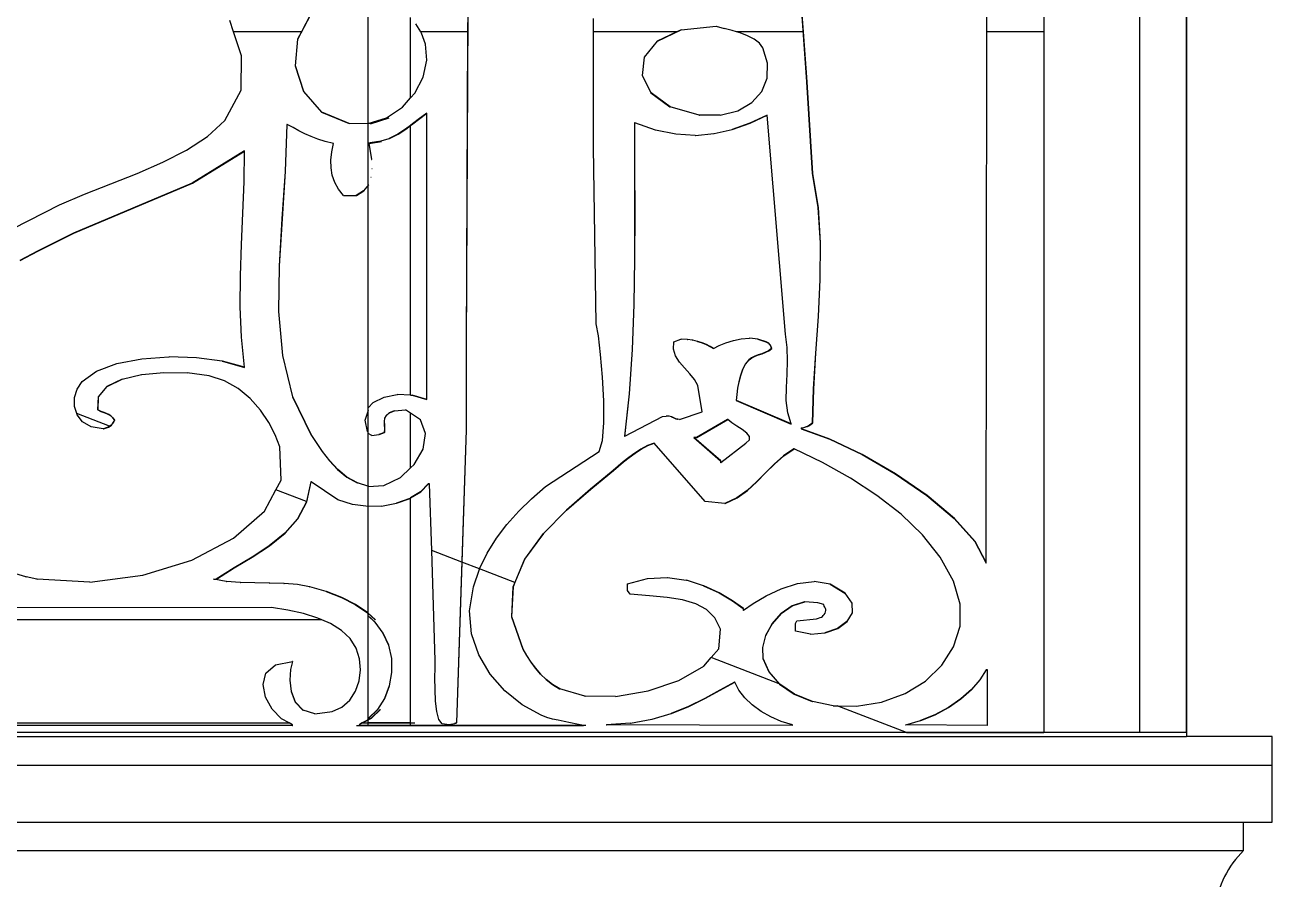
# Model space of a CAD drawing. Header units: inches. Extents: x 1397 to 20304, y -27267 to -746.
# Drawn here: x 14044.08 to 14065.98, y -21303.61 to -21288.62 of the extents above; entities that cross this region are included whole.
import ezdxf

# ---------------------------------------------------------------- set-up
doc = ezdxf.new("R2010")
doc.units = ezdxf.units.IN
doc.header["$LTSCALE"] = 17
doc.header["$MEASUREMENT"] = 0
doc.layers.add('25 BOT BAR', color=12, linetype='Continuous', lineweight=25)

# ---------------------------------------------------------------- blocks, each defined once
blk = doc.blocks.new('A$C99292ed1')
for p, q in [((133.643, 0.15), (133.643, 29.91)), ((144.505, 15.37), (144.518, 29.07)), ((145.51, 29.07), (145.51, 15.37)), ((145.515, 0), (145.515, 29.08)), ((147.19, 0), (147.19, 28.995)), ((148.015, 0), (148.015, 28.995)), ((141.17, 17.239), (141.28, 15.37)), ((141.349, 14.273), (141.175, 17.239)), ((135.373, 8.487), (135.398, 15.787)), ((135.393, 15.787), (135.391, 15.37)), ((131.281, 15.37), (131.214, 15.617)), ((132.408, 15.211), (132.634, 15.736)), ((132.629, 15.736), (132.472, 15.37)), ((134.39, 13.922), (134.39, 15.688)), ((134.567, 15.37), (134.484, 15.549)), ((137.6, 15.37), (137.6, 15.663)), ((131.423, 14.843), (131.281, 15.37)), ((132.472, 15.37), (131.281, 15.37)), ((132.472, 15.37), (132.403, 15.211)), ((134.579, 15.344), (134.567, 15.37)), ((135.391, 15.37), (134.567, 15.37)), ((134.649, 15.103), (134.579, 15.344)), ((135.391, 15.37), (135.368, 8.487)), ((139.065, 15.37), (137.6, 15.37)), ((137.6, 12.842), (137.6, 15.37)), ((139.065, 15.37), (138.717, 15.166)), ((138.722, 15.166), (139.143, 15.414)), ((139.138, 15.414), (139.065, 15.37)), ((139.143, 15.414), (139.138, 15.414)), ((139.143, 15.414), (139.757, 15.497)), ((139.757, 15.497), (139.895, 15.448)), ((140.037, 15.399), (139.895, 15.448)), ((140.114, 15.37), (140.037, 15.399)), ((140.177, 15.347), (140.114, 15.37)), ((141.28, 15.37), (140.114, 15.37)), ((140.307, 15.286), (140.177, 15.347)), ((141.28, 15.37), (141.344, 14.273)), ((144.493, 3.729), (144.505, 15.37)), ((145.51, 15.37), (144.505, 15.37)), ((145.51, 15.37), (145.51, 0)), ((132.403, 15.211), (132.366, 14.623)), ((132.371, 14.623), (132.408, 15.211)), ((132.403, 15.211), (132.408, 15.211)), ((138.717, 15.166), (138.49, 14.813)), ((138.495, 14.813), (138.722, 15.166)), ((138.717, 15.166), (138.722, 15.166)), ((140.421, 15.214), (140.307, 15.286)), ((140.513, 15.126), (140.421, 15.214)), ((140.575, 15.02), (140.513, 15.126)), ((134.675, 14.748), (134.649, 15.103)), ((140.658, 14.681), (140.575, 15.02)), ((131.414, 14.094), (131.423, 14.843)), ((134.61, 14.379), (134.675, 14.748)), ((138.49, 14.813), (138.454, 14.415)), ((138.459, 14.415), (138.495, 14.813)), ((138.49, 14.813), (138.495, 14.813)), ((140.649, 14.357), (140.658, 14.681)), ((132.366, 14.623), (132.51, 14.06)), ((132.366, 14.623), (132.371, 14.623)), ((132.515, 14.06), (132.371, 14.623)), ((134.463, 14.026), (134.61, 14.379)), ((138.454, 14.415), (138.606, 14.032)), ((138.454, 14.415), (138.459, 14.415)), ((138.611, 14.032), (138.459, 14.415)), ((140.555, 14.064), (140.649, 14.357)), ((141.344, 14.273), (141.349, 14.273)), ((141.344, 14.273), (141.443, 12.261)), ((141.448, 12.261), (141.349, 14.273)), ((131.127, 13.423), (131.414, 14.094)), ((132.51, 14.06), (132.515, 14.06)), ((132.51, 14.06), (132.827, 13.61)), ((132.832, 13.61), (132.515, 14.06)), ((134.39, 13.922), (134.463, 14.026)), ((138.606, 14.032), (138.611, 14.032)), ((138.606, 14.032), (138.942, 13.723)), ((138.947, 13.723), (138.611, 14.032)), ((140.382, 13.82), (140.555, 14.064)), ((134.245, 13.717), (134.39, 13.922)), ((140.137, 13.641), (140.382, 13.82)), ((132.827, 13.61), (133.31, 13.361)), ((132.827, 13.61), (132.832, 13.61)), ((133.314, 13.361), (132.832, 13.61)), ((133.965, 13.484), (134.245, 13.717)), ((134.674, 13.589), (134.545, 13.472)), ((134.549, 13.472), (134.674, 13.584)), ((134.674, 13.584), (134.674, 13.589)), ((134.674, 7.307), (134.674, 13.584)), ((138.942, 13.723), (138.947, 13.723)), ((139.459, 13.547), (138.947, 13.723)), ((139.827, 13.545), (140.137, 13.641)), ((130.823, 13.079), (131.127, 13.423)), ((133.31, 13.361), (133.314, 13.361)), ((133.683, 13.355), (133.314, 13.361)), ((133.643, 13.358), (133.965, 13.484)), ((133.683, 13.355), (134.014, 13.484)), ((134.545, 13.472), (134.423, 13.352)), ((134.428, 13.352), (134.549, 13.472)), ((134.549, 13.472), (134.545, 13.472)), ((138.319, 13.381), (138.32, 12.395)), ((138.324, 13.379), (138.319, 13.381)), ((138.325, 12.395), (138.324, 13.379)), ((138.69, 13.215), (138.324, 13.379)), ((139.459, 13.547), (139.464, 13.547)), ((139.827, 13.545), (139.464, 13.547)), ((140.344, 13.369), (140.033, 13.23)), ((140.038, 13.23), (140.349, 13.369)), ((140.65, 13.547), (140.344, 13.369)), ((140.349, 13.369), (140.344, 13.369)), ((140.349, 13.369), (140.651, 13.545)), ((140.651, 13.545), (140.65, 13.547)), ((140.972, 8.736), (140.651, 13.545)), ((132.218, 13.34), (132.189, 12.311)), ((132.194, 12.311), (132.223, 13.337)), ((132.223, 13.337), (132.218, 13.34)), ((132.326, 13.27), (132.223, 13.337)), ((132.43, 13.201), (132.326, 13.27)), ((132.534, 13.134), (132.43, 13.201)), ((134.3, 13.235), (134.166, 13.127)), ((134.171, 13.127), (134.305, 13.235)), ((134.39, 13.32), (134.3, 13.235)), ((134.3, 13.235), (134.305, 13.235)), ((134.305, 13.235), (134.39, 13.316)), ((134.39, 13.316), (134.428, 13.352)), ((134.423, 13.352), (134.39, 13.32)), ((134.39, 13.316), (134.39, 13.32)), ((134.39, 7.401), (134.39, 13.316)), ((134.423, 13.352), (134.428, 13.352)), ((139.045, 13.124), (138.69, 13.215)), ((139.39, 13.101), (139.714, 13.138)), ((139.714, 13.138), (139.719, 13.138)), ((139.719, 13.138), (140.033, 13.23)), ((140.033, 13.23), (140.038, 13.23)), ((130.454, 12.777), (130.823, 13.079)), ((132.642, 13.072), (132.534, 13.134)), ((132.759, 13.015), (132.642, 13.072)), ((132.889, 12.966), (132.759, 13.015)), ((133.037, 12.925), (132.889, 12.966)), ((133.006, 12.74), (133.037, 12.925)), ((133.829, 12.965), (133.643, 12.931)), ((133.657, 12.925), (133.661, 12.925)), ((133.657, 12.925), (133.682, 12.756)), ((133.661, 12.925), (133.878, 12.965)), ((133.686, 12.756), (133.661, 12.925)), ((133.829, 12.965), (133.834, 12.965)), ((133.834, 12.965), (134.012, 13.035)), ((134.166, 13.127), (134.012, 13.035)), ((134.012, 13.035), (134.017, 13.035)), ((134.017, 13.035), (134.171, 13.127)), ((134.166, 13.127), (134.171, 13.127)), ((139.386, 13.101), (139.045, 13.124)), ((139.386, 13.101), (139.387, 13.101)), ((139.387, 13.101), (139.39, 13.101)), ((130.037, 12.509), (130.454, 12.777)), ((131.475, 12.759), (130.557, 12.054)), ((130.562, 12.054), (131.474, 12.755)), ((131.465, 12.079), (131.474, 12.755)), ((131.474, 12.755), (131.475, 12.759)), ((132.991, 12.56), (133.006, 12.74)), ((133.682, 12.756), (133.686, 12.756)), ((133.682, 12.756), (133.702, 12.568)), ((133.707, 12.568), (133.686, 12.756)), ((137.649, 8.964), (137.6, 12.842)), ((129.589, 12.265), (130.037, 12.509)), ((132.993, 12.388), (132.991, 12.56)), ((133.702, 12.568), (133.707, 12.568)), ((129.127, 12.034), (129.589, 12.265)), ((132.189, 12.311), (132.132, 11.272)), ((132.137, 11.272), (132.194, 12.311)), ((132.189, 12.311), (132.194, 12.311)), ((133.015, 12.224), (132.993, 12.388)), ((133.709, 12.375), (133.714, 12.375)), ((138.32, 12.395), (138.325, 12.395)), ((138.32, 12.395), (138.324, 11.395)), ((138.328, 11.395), (138.325, 12.395)), ((130.557, 12.054), (128.474, 10.955)), ((128.479, 10.955), (130.562, 12.054)), ((130.562, 12.054), (130.557, 12.054)), ((131.444, 11.394), (131.465, 12.079)), ((133.057, 12.068), (133.015, 12.224)), ((133.122, 11.921), (133.057, 12.068)), ((133.694, 12.187), (133.699, 12.187)), ((141.443, 12.261), (141.448, 12.261)), ((141.443, 12.261), (141.543, 11.519)), ((141.548, 11.519), (141.448, 12.261)), ((128.667, 11.808), (129.127, 12.034)), ((133.21, 11.784), (133.122, 11.921)), ((133.565, 11.88), (133.434, 11.784)), ((133.438, 11.784), (133.57, 11.88)), ((133.649, 12.018), (133.565, 11.88)), ((133.565, 11.88), (133.57, 11.88)), ((133.57, 11.88), (133.654, 12.018)), ((133.649, 12.018), (133.654, 12.018)), ((128.226, 11.577), (128.667, 11.808)), ((133.21, 11.784), (133.434, 11.784)), ((133.434, 11.784), (133.438, 11.784)), ((126.272, 10.336), (128.226, 11.577)), ((131.421, 10.707), (131.444, 11.394)), ((138.324, 11.395), (138.322, 10.39)), ((138.324, 11.395), (138.328, 11.395)), ((138.327, 10.39), (138.328, 11.395)), ((141.543, 11.519), (141.548, 11.519)), ((141.543, 11.519), (141.582, 10.74)), ((141.587, 10.74), (141.548, 11.519)), ((132.132, 11.272), (132.082, 10.241)), ((132.087, 10.241), (132.137, 11.272)), ((132.132, 11.272), (132.137, 11.272)), ((128.474, 10.955), (128.154, 10.761)), ((128.159, 10.761), (128.479, 10.955)), ((128.474, 10.955), (128.479, 10.955)), ((128.154, 10.761), (127.84, 10.56)), ((127.845, 10.56), (128.159, 10.761)), ((128.154, 10.761), (128.159, 10.761)), ((141.582, 10.74), (141.577, 9.938)), ((141.582, 9.938), (141.587, 10.74)), ((141.582, 10.74), (141.587, 10.74)), ((127.84, 10.56), (127.532, 10.354)), ((127.537, 10.354), (127.845, 10.56)), ((127.84, 10.56), (127.845, 10.56)), ((131.403, 10.022), (131.421, 10.707)), ((138.322, 10.39), (138.31, 9.389)), ((138.315, 9.389), (138.327, 10.39)), ((138.322, 10.39), (138.327, 10.39)), ((132.082, 10.241), (132.073, 9.234)), ((132.078, 9.234), (132.087, 10.241)), ((132.082, 10.241), (132.087, 10.241)), ((131.4, 9.342), (131.403, 10.022)), ((141.577, 9.938), (141.544, 9.127)), ((141.549, 9.127), (141.582, 9.938)), ((141.577, 9.938), (141.582, 9.938)), ((131.421, 8.67), (131.4, 9.342)), ((132.073, 9.234), (132.078, 9.234)), ((132.073, 9.234), (132.141, 8.27)), ((132.145, 8.27), (132.078, 9.234)), ((138.31, 9.389), (138.281, 8.401)), ((138.286, 8.401), (138.315, 9.389)), ((138.31, 9.389), (138.315, 9.389)), ((141.544, 9.127), (141.5, 8.322)), ((141.505, 8.322), (141.549, 9.127)), ((141.544, 9.127), (141.549, 9.127)), ((137.686, 8.699), (137.649, 8.964)), ((131.474, 8.012), (131.421, 8.67)), ((137.726, 8.291), (137.686, 8.699)), ((139.004, 8.41), (139.013, 8.57)), ((139.013, 8.57), (139.137, 8.632)), ((139.137, 8.632), (139.142, 8.632)), ((139.245, 8.622), (139.142, 8.632)), ((139.245, 8.622), (139.249, 8.622)), ((139.341, 8.605), (139.249, 8.622)), ((139.341, 8.605), (139.346, 8.605)), ((139.428, 8.581), (139.346, 8.605)), ((139.428, 8.581), (139.432, 8.581)), ((139.428, 8.581), (139.506, 8.55)), ((139.511, 8.55), (139.432, 8.581)), ((139.506, 8.55), (139.511, 8.55)), ((139.506, 8.55), (139.578, 8.513)), ((139.583, 8.513), (139.511, 8.55)), ((139.809, 8.487), (139.927, 8.547)), ((139.927, 8.547), (140.057, 8.6)), ((140.057, 8.6), (140.196, 8.636)), ((140.196, 8.636), (140.34, 8.648)), ((140.34, 8.648), (140.341, 8.648)), ((140.344, 8.648), (140.341, 8.648)), ((140.484, 8.629), (140.344, 8.648)), ((140.484, 8.629), (140.489, 8.629)), ((140.484, 8.629), (140.625, 8.57)), ((140.63, 8.57), (140.489, 8.629)), ((140.625, 8.57), (140.63, 8.57)), ((140.625, 8.57), (140.652, 8.553)), ((140.657, 8.553), (140.63, 8.57)), ((140.652, 8.553), (140.657, 8.553)), ((140.652, 8.553), (140.673, 8.538)), ((140.677, 8.538), (140.657, 8.553)), ((141.004, 8.449), (140.972, 8.736)), ((135.368, 8.487), (135.373, 8.487)), ((135.368, 8.487), (135.368, 6.641)), ((135.373, 6.641), (135.373, 8.487)), ((138.281, 8.401), (138.228, 7.433)), ((138.233, 7.433), (138.286, 8.401)), ((138.281, 8.401), (138.286, 8.401)), ((139.042, 8.263), (139.004, 8.41)), ((139.578, 8.513), (139.583, 8.513)), ((139.578, 8.513), (139.645, 8.471)), ((139.649, 8.471), (139.583, 8.513)), ((139.645, 8.471), (139.649, 8.471)), ((139.645, 8.471), (139.707, 8.425)), ((139.71, 8.426), (139.649, 8.471)), ((139.707, 8.425), (139.71, 8.426)), ((139.71, 8.426), (139.809, 8.487)), ((140.619, 8.341), (140.557, 8.311)), ((140.562, 8.311), (140.624, 8.341)), ((140.676, 8.377), (140.619, 8.341)), ((140.619, 8.341), (140.624, 8.341)), ((140.624, 8.341), (140.681, 8.377)), ((140.673, 8.538), (140.677, 8.538)), ((140.673, 8.538), (140.688, 8.523)), ((140.724, 8.425), (140.676, 8.377)), ((140.676, 8.377), (140.681, 8.377)), ((140.693, 8.523), (140.677, 8.538)), ((140.681, 8.377), (140.729, 8.425)), ((140.688, 8.523), (140.693, 8.523)), ((140.688, 8.523), (140.699, 8.506)), ((140.704, 8.506), (140.693, 8.523)), ((140.699, 8.506), (140.704, 8.506)), ((140.699, 8.506), (140.708, 8.485)), ((140.713, 8.485), (140.704, 8.506)), ((140.708, 8.485), (140.713, 8.485)), ((140.708, 8.485), (140.716, 8.459)), ((140.721, 8.459), (140.713, 8.485)), ((140.716, 8.459), (140.721, 8.459)), ((140.716, 8.459), (140.724, 8.425)), ((140.729, 8.425), (140.721, 8.459)), ((140.724, 8.425), (140.729, 8.425)), ((141.009, 8.155), (141.004, 8.449)), ((141.5, 8.322), (141.461, 7.537)), ((141.466, 7.537), (141.505, 8.322)), ((141.5, 8.322), (141.505, 8.322)), ((129.235, 8.094), (129.67, 8.198)), ((129.67, 8.198), (130.146, 8.241)), ((130.146, 8.241), (130.149, 8.241)), ((130.151, 8.241), (130.149, 8.241)), ((130.628, 8.223), (130.151, 8.241)), ((130.628, 8.223), (130.633, 8.223)), ((131.082, 8.146), (130.633, 8.223)), ((131.082, 8.146), (131.087, 8.146)), ((131.474, 8.012), (131.087, 8.146)), ((131.087, 8.146), (131.475, 8.01)), ((132.141, 8.27), (132.145, 8.27)), ((132.141, 8.27), (132.318, 7.365)), ((132.323, 7.365), (132.145, 8.27)), ((137.761, 7.798), (137.726, 8.291)), ((139.111, 8.127), (139.042, 8.263)), ((139.198, 7.998), (139.111, 8.127)), ((140.327, 8.176), (140.265, 8.081)), ((140.27, 8.081), (140.332, 8.176)), ((140.375, 8.22), (140.327, 8.176)), ((140.327, 8.176), (140.332, 8.176)), ((140.332, 8.176), (140.38, 8.22)), ((140.432, 8.255), (140.375, 8.22)), ((140.375, 8.22), (140.38, 8.22)), ((140.38, 8.22), (140.437, 8.255)), ((140.494, 8.284), (140.432, 8.255)), ((140.432, 8.255), (140.437, 8.255)), ((140.437, 8.255), (140.498, 8.284)), ((140.557, 8.311), (140.494, 8.284)), ((140.494, 8.284), (140.498, 8.284)), ((140.498, 8.284), (140.562, 8.311)), ((140.557, 8.311), (140.562, 8.311)), ((140.999, 7.859), (141.009, 8.155)), ((128.623, 7.699), (128.875, 7.928)), ((128.875, 7.928), (129.235, 8.094)), ((129.673, 7.854), (130.06, 7.899)), ((130.06, 7.899), (130.467, 7.888)), ((130.855, 7.823), (130.467, 7.888)), ((131.475, 8.01), (131.474, 8.012)), ((139.291, 7.872), (139.198, 7.998)), ((140.217, 7.965), (140.18, 7.834)), ((140.185, 7.834), (140.222, 7.965)), ((140.265, 8.081), (140.217, 7.965)), ((140.217, 7.965), (140.222, 7.965)), ((140.222, 7.965), (140.27, 8.081)), ((140.265, 8.081), (140.27, 8.081)), ((128.537, 7.534), (128.623, 7.699)), ((129.323, 7.752), (129.057, 7.59)), ((129.062, 7.59), (129.327, 7.752)), ((129.323, 7.752), (129.327, 7.752)), ((129.327, 7.752), (129.668, 7.854)), ((129.668, 7.854), (129.673, 7.854)), ((131.125, 7.716), (130.855, 7.823)), ((131.365, 7.544), (131.125, 7.716)), ((137.783, 7.28), (137.761, 7.798)), ((139.374, 7.746), (139.291, 7.872)), ((139.435, 7.616), (139.374, 7.746)), ((140.152, 7.694), (140.132, 7.552)), ((140.137, 7.552), (140.157, 7.694)), ((140.18, 7.834), (140.152, 7.694)), ((140.152, 7.694), (140.157, 7.694)), ((140.157, 7.694), (140.185, 7.834)), ((140.18, 7.834), (140.185, 7.834)), ((140.987, 7.567), (140.999, 7.859)), ((128.491, 7.347), (128.537, 7.534)), ((129.057, 7.59), (128.903, 7.365)), ((128.908, 7.365), (129.062, 7.59)), ((129.057, 7.59), (129.062, 7.59)), ((131.574, 7.324), (131.365, 7.544)), ((139.509, 7.035), (139.435, 7.616)), ((140.132, 7.552), (140.116, 7.414)), ((140.121, 7.414), (140.137, 7.552)), ((140.132, 7.552), (140.137, 7.552)), ((140.986, 7.284), (140.987, 7.567)), ((141.461, 7.537), (141.443, 6.787)), ((141.448, 6.787), (141.466, 7.537)), ((141.461, 7.537), (141.466, 7.537)), ((128.489, 7.153), (128.491, 7.347)), ((128.903, 7.365), (128.896, 7.077)), ((128.9, 7.077), (128.908, 7.365)), ((128.903, 7.365), (128.908, 7.365)), ((131.752, 7.071), (131.574, 7.324)), ((132.318, 7.365), (132.323, 7.365)), ((132.318, 7.365), (132.64, 6.538)), ((132.645, 6.538), (132.323, 7.365)), ((133.643, 7.126), (133.732, 7.242)), ((133.732, 7.242), (133.923, 7.359)), ((133.923, 7.359), (134.155, 7.414)), ((134.155, 7.414), (134.16, 7.414)), ((134.39, 7.401), (134.16, 7.414)), ((134.39, 7.401), (134.411, 7.399)), ((134.411, 7.399), (134.416, 7.399)), ((134.674, 7.307), (134.416, 7.399)), ((134.416, 7.399), (134.674, 7.305)), ((134.674, 7.305), (134.674, 7.307)), ((137.785, 6.795), (137.783, 7.28)), ((138.228, 7.433), (138.145, 6.496)), ((138.15, 6.499), (138.233, 7.433)), ((138.228, 7.433), (138.233, 7.433)), ((140.116, 7.414), (140.104, 7.284)), ((140.104, 7.284), (140.109, 7.284)), ((140.104, 7.284), (141.071, 6.766)), ((140.109, 7.284), (140.121, 7.414)), ((141.071, 6.769), (140.109, 7.284)), ((140.116, 7.414), (140.121, 7.414)), ((141.01, 7.015), (140.986, 7.284)), ((128.529, 6.996), (128.489, 7.153)), ((128.896, 7.077), (128.9, 7.077)), ((128.896, 7.077), (128.954, 7.043)), ((128.959, 7.043), (128.9, 7.077)), ((128.954, 7.043), (128.959, 7.043)), ((128.954, 7.043), (129.004, 7.018)), ((129.009, 7.018), (128.959, 7.043)), ((129.004, 7.018), (129.009, 7.018)), ((129.004, 7.018), (129.049, 6.998)), ((129.053, 6.998), (129.009, 7.018)), ((131.898, 6.8), (131.752, 7.071)), ((133.594, 6.854), (133.649, 7.07)), ((134.013, 7.01), (133.959, 6.956)), ((133.964, 6.956), (134.018, 7.01)), ((134.103, 7.056), (134.013, 7.01)), ((134.013, 7.01), (134.018, 7.01)), ((134.018, 7.01), (134.108, 7.056)), ((134.103, 7.056), (134.108, 7.056)), ((134.108, 7.056), (134.302, 7.076)), ((134.39, 7.004), (134.302, 7.076)), ((139.113, 6.87), (139.509, 7.035)), ((141.071, 6.769), (141.01, 7.015)), ((128.535, 6.971), (128.529, 6.996)), ((129.106, 6.719), (128.529, 6.996)), ((128.632, 6.817), (128.535, 6.971)), ((128.784, 6.708), (128.632, 6.817)), ((129.049, 6.998), (129.053, 6.998)), ((129.049, 6.998), (129.088, 6.976)), ((129.093, 6.976), (129.053, 6.998)), ((129.088, 6.976), (129.093, 6.976)), ((129.088, 6.976), (129.124, 6.947)), ((129.129, 6.947), (129.093, 6.976)), ((129.124, 6.947), (129.129, 6.947)), ((129.124, 6.947), (129.159, 6.907)), ((129.164, 6.907), (129.129, 6.947)), ((129.172, 6.806), (129.152, 6.772)), ((129.157, 6.772), (129.176, 6.806)), ((129.159, 6.907), (129.164, 6.907)), ((129.159, 6.907), (129.193, 6.849)), ((129.198, 6.849), (129.164, 6.907)), ((129.193, 6.849), (129.172, 6.806)), ((129.172, 6.806), (129.176, 6.806)), ((129.176, 6.806), (129.198, 6.849)), ((129.193, 6.849), (129.198, 6.849)), ((132.012, 6.527), (131.898, 6.8)), ((133.632, 6.6), (133.594, 6.854)), ((133.933, 6.894), (133.926, 6.825)), ((133.926, 6.825), (133.931, 6.825)), ((133.926, 6.825), (133.929, 6.75)), ((133.931, 6.825), (133.938, 6.894)), ((133.934, 6.75), (133.931, 6.825)), ((133.959, 6.956), (133.933, 6.894)), ((133.933, 6.894), (133.938, 6.894)), ((133.938, 6.894), (133.964, 6.956)), ((133.959, 6.956), (133.964, 6.956)), ((134.39, 5.807), (134.39, 7.004)), ((134.562, 6.863), (134.39, 7.004)), ((134.654, 6.56), (134.562, 6.863)), ((137.76, 6.404), (137.785, 6.795)), ((138.15, 6.499), (138.815, 6.932)), ((138.815, 6.932), (138.876, 6.942)), ((138.876, 6.942), (138.879, 6.942)), ((138.88, 6.942), (138.879, 6.942)), ((138.927, 6.938), (138.88, 6.942)), ((138.927, 6.938), (138.932, 6.938)), ((138.971, 6.923), (138.932, 6.938)), ((138.971, 6.923), (138.976, 6.923)), ((138.971, 6.923), (139.009, 6.904)), ((139.014, 6.904), (138.976, 6.923)), ((139.009, 6.904), (139.014, 6.904)), ((139.009, 6.904), (139.045, 6.885)), ((139.049, 6.885), (139.014, 6.904)), ((139.045, 6.885), (139.049, 6.885)), ((139.045, 6.885), (139.078, 6.872)), ((139.083, 6.872), (139.049, 6.885)), ((139.078, 6.872), (139.083, 6.872)), ((139.113, 6.87), (139.083, 6.872)), ((139.955, 6.869), (139.41, 6.475)), ((139.415, 6.475), (139.957, 6.867)), ((139.957, 6.867), (139.955, 6.869)), ((140.028, 6.795), (139.957, 6.867)), ((140.119, 6.719), (140.028, 6.795)), ((128.995, 6.662), (128.784, 6.708)), ((128.995, 6.662), (128.996, 6.663)), ((129.044, 6.682), (128.996, 6.663)), ((128.996, 6.663), (129, 6.662)), ((129, 6.662), (129.048, 6.682)), ((129.081, 6.702), (129.044, 6.682)), ((129.044, 6.682), (129.048, 6.682)), ((129.048, 6.682), (129.086, 6.702)), ((129.106, 6.719), (129.081, 6.702)), ((129.081, 6.702), (129.086, 6.702)), ((129.086, 6.702), (129.114, 6.722)), ((129.11, 6.722), (129.106, 6.719)), ((129.133, 6.745), (129.11, 6.722)), ((129.11, 6.722), (129.114, 6.722)), ((129.114, 6.722), (129.137, 6.745)), ((129.152, 6.772), (129.133, 6.745)), ((129.133, 6.745), (129.137, 6.745)), ((129.137, 6.745), (129.157, 6.772)), ((129.152, 6.772), (129.157, 6.772)), ((133.643, 6.593), (133.632, 6.6)), ((133.93, 6.579), (133.83, 6.538)), ((133.835, 6.538), (133.934, 6.579)), ((133.929, 6.75), (133.934, 6.75)), ((133.929, 6.75), (133.933, 6.668)), ((133.933, 6.668), (133.93, 6.579)), ((133.93, 6.579), (133.934, 6.579)), ((133.933, 6.668), (133.938, 6.668)), ((133.938, 6.668), (133.934, 6.75)), ((133.934, 6.579), (133.938, 6.668)), ((135.199, 0.212), (135.373, 6.641)), ((135.368, 6.641), (135.29, 3.737)), ((135.368, 6.641), (135.373, 6.641)), ((140.213, 6.644), (140.119, 6.719)), ((140.292, 6.569), (140.213, 6.644)), ((140.341, 6.495), (140.292, 6.569)), ((141.071, 6.766), (141.071, 6.769)), ((141.245, 6.683), (141.25, 6.683)), ((141.245, 6.683), (141.245, 6.662)), ((141.245, 6.662), (141.25, 6.662)), ((141.245, 6.662), (141.749, 6.439)), ((141.25, 6.683), (141.291, 6.693)), ((141.25, 6.662), (141.25, 6.683)), ((141.753, 6.439), (141.25, 6.662)), ((141.291, 6.693), (141.296, 6.693)), ((141.296, 6.693), (141.326, 6.703)), ((141.353, 6.715), (141.326, 6.703)), ((141.326, 6.703), (141.331, 6.703)), ((141.331, 6.703), (141.358, 6.715)), ((141.374, 6.729), (141.353, 6.715)), ((141.353, 6.715), (141.358, 6.715)), ((141.358, 6.715), (141.379, 6.729)), ((141.395, 6.744), (141.374, 6.729)), ((141.374, 6.729), (141.379, 6.729)), ((141.379, 6.729), (141.399, 6.744)), ((141.416, 6.764), (141.395, 6.744)), ((141.395, 6.744), (141.399, 6.744)), ((141.399, 6.744), (141.421, 6.764)), ((141.443, 6.787), (141.416, 6.764)), ((141.416, 6.764), (141.421, 6.764)), ((141.421, 6.764), (141.448, 6.787)), ((141.443, 6.787), (141.448, 6.787)), ((132.094, 6.268), (132.012, 6.527)), ((132.64, 6.538), (132.645, 6.538)), ((132.64, 6.538), (132.733, 6.359)), ((132.737, 6.359), (132.645, 6.538)), ((132.733, 6.359), (132.737, 6.359)), ((132.733, 6.359), (132.84, 6.162)), ((132.845, 6.162), (132.737, 6.359)), ((133.707, 6.517), (133.643, 6.56)), ((133.707, 6.517), (133.711, 6.517)), ((133.71, 6.518), (133.711, 6.517)), ((133.711, 6.517), (133.83, 6.538)), ((133.83, 6.538), (133.835, 6.538)), ((134.608, 6.215), (134.654, 6.56)), ((137.699, 6.164), (137.76, 6.404)), ((138.145, 6.496), (138.15, 6.499)), ((138.666, 6.351), (138.548, 6.293)), ((138.667, 6.349), (138.666, 6.351)), ((138.667, 6.349), (138.669, 6.35)), ((139.36, 6.475), (139.831, 5.957)), ((139.365, 6.475), (139.36, 6.475)), ((139.836, 5.957), (139.365, 6.475)), ((139.41, 6.475), (139.365, 6.475)), ((139.41, 6.475), (139.415, 6.475)), ((139.836, 5.92), (140.278, 6.351)), ((140.278, 6.351), (140.342, 6.422)), ((140.342, 6.422), (140.341, 6.495)), ((141.749, 6.439), (141.753, 6.439)), ((141.749, 6.439), (142.315, 6.101)), ((142.32, 6.101), (141.753, 6.439)), ((132.116, 5.536), (132.094, 6.268)), ((132.84, 6.162), (132.845, 6.162)), ((132.84, 6.162), (132.964, 5.961)), ((132.969, 5.961), (132.845, 6.162)), ((134.451, 5.879), (134.608, 6.215)), ((136.757, 5.397), (137.699, 6.164)), ((138.434, 6.218), (138.325, 6.13)), ((138.33, 6.13), (138.439, 6.218)), ((138.548, 6.293), (138.434, 6.218)), ((138.434, 6.218), (138.439, 6.218)), ((138.439, 6.218), (138.553, 6.293)), ((138.553, 6.293), (138.548, 6.293)), ((138.553, 6.293), (138.667, 6.349)), ((139.559, 5.065), (138.667, 6.349)), ((141.121, 6.227), (140.938, 6.071)), ((140.943, 6.071), (141.124, 6.225)), ((141.124, 6.225), (141.121, 6.227)), ((141.624, 5.921), (141.124, 6.225)), ((132.964, 5.961), (132.969, 5.961)), ((132.964, 5.961), (133.106, 5.77)), ((133.111, 5.77), (132.969, 5.961)), ((138.123, 5.935), (137.947, 5.75)), ((137.952, 5.75), (138.128, 5.935)), ((138.221, 6.034), (138.123, 5.935)), ((138.123, 5.935), (138.128, 5.935)), ((138.128, 5.935), (138.226, 6.034)), ((138.325, 6.13), (138.221, 6.034)), ((138.221, 6.034), (138.226, 6.034)), ((138.226, 6.034), (138.33, 6.13)), ((138.325, 6.13), (138.33, 6.13)), ((139.831, 5.957), (139.836, 5.957)), ((139.831, 5.957), (139.831, 5.916)), ((139.831, 5.916), (139.836, 5.92)), ((139.836, 5.92), (139.836, 5.957)), ((140.938, 6.071), (140.773, 5.89)), ((140.778, 5.89), (140.943, 6.071)), ((140.938, 6.071), (140.943, 6.071)), ((142.113, 5.58), (141.624, 5.921)), ((142.315, 6.101), (142.32, 6.101)), ((142.315, 6.101), (142.899, 5.678)), ((142.904, 5.678), (142.32, 6.101)), ((133.106, 5.77), (133.111, 5.77)), ((133.106, 5.77), (133.268, 5.603)), ((133.273, 5.603), (133.111, 5.77)), ((134.213, 5.598), (134.39, 5.807)), ((134.39, 5.807), (134.451, 5.879)), ((137.947, 5.75), (137.549, 5.342)), ((137.554, 5.342), (137.952, 5.75)), ((137.947, 5.75), (137.952, 5.75)), ((140.619, 5.694), (140.464, 5.497)), ((140.468, 5.497), (140.623, 5.694)), ((140.773, 5.89), (140.619, 5.694)), ((140.619, 5.694), (140.623, 5.694)), ((140.623, 5.694), (140.778, 5.89)), ((140.773, 5.89), (140.778, 5.89)), ((132.025, 5.323), (132.116, 5.536)), ((132.64, 5.501), (132.564, 5.065)), ((132.568, 5.057), (132.644, 5.497)), ((132.644, 5.497), (132.64, 5.501)), ((133.111, 5.107), (132.644, 5.497)), ((133.268, 5.603), (133.273, 5.603)), ((133.268, 5.603), (133.451, 5.474)), ((133.456, 5.474), (133.273, 5.603)), ((133.451, 5.474), (133.456, 5.474)), ((133.657, 5.397), (133.456, 5.474)), ((133.922, 5.421), (134.213, 5.598)), ((140.464, 5.497), (140.299, 5.311)), ((140.304, 5.311), (140.468, 5.497)), ((140.464, 5.497), (140.468, 5.497)), ((142.577, 5.202), (142.113, 5.58)), ((142.899, 5.678), (142.904, 5.678)), ((142.899, 5.678), (143.454, 5.199)), ((143.459, 5.199), (142.904, 5.678)), ((131.824, 4.856), (132.025, 5.323)), ((132.564, 5.065), (132.025, 5.323)), ((133.643, 5.4), (133.922, 5.421)), ((134.39, 5.145), (134.571, 5.282)), ((134.566, 5.282), (134.39, 5.148)), ((134.698, 5.459), (134.566, 5.282)), ((134.566, 5.282), (134.571, 5.282)), ((134.571, 5.282), (134.703, 5.459)), ((134.703, 5.459), (134.698, 5.459)), ((134.723, 5.459), (134.703, 5.459)), ((134.761, 3.99), (134.723, 5.459)), ((136.515, 5.13), (136.757, 5.397)), ((137.549, 5.342), (137.124, 4.881)), ((137.129, 4.881), (137.554, 5.342)), ((137.549, 5.342), (137.554, 5.342)), ((140.299, 5.311), (140.117, 5.149)), ((140.121, 5.149), (140.304, 5.311)), ((140.299, 5.311), (140.304, 5.311)), ((132.563, 5.057), (132.404, 4.686)), ((132.409, 4.686), (132.568, 5.057)), ((132.564, 5.065), (132.563, 5.057)), ((132.563, 5.057), (132.568, 5.057)), ((133.372, 5.001), (133.111, 5.107)), ((134.375, 5.137), (134.14, 5.031)), ((134.145, 5.031), (134.38, 5.137)), ((134.39, 5.148), (134.375, 5.137)), ((134.375, 5.137), (134.38, 5.137)), ((134.38, 5.137), (134.39, 5.145)), ((134.39, 5.145), (134.39, 5.148)), ((134.39, 0.212), (134.39, 5.145)), ((136.289, 4.854), (136.515, 5.13)), ((139.906, 5.024), (139.559, 5.065)), ((140.117, 5.149), (139.906, 5.024)), ((139.911, 5.024), (140.121, 5.149)), ((140.117, 5.149), (140.121, 5.149)), ((143.002, 4.789), (142.577, 5.202)), ((143.454, 5.199), (143.459, 5.199)), ((143.454, 5.199), (143.936, 4.692)), ((143.941, 4.692), (143.459, 5.199)), ((131.282, 4.26), (131.824, 4.856)), ((133.648, 4.957), (133.372, 5.001)), ((133.877, 4.969), (133.643, 4.959)), ((133.648, 4.957), (133.652, 4.958)), ((133.652, 4.958), (133.653, 4.957)), ((133.877, 4.969), (133.881, 4.969)), ((133.881, 4.969), (134.14, 5.031)), ((134.14, 5.031), (134.145, 5.031)), ((136.082, 4.566), (136.289, 4.854)), ((137.124, 4.881), (136.721, 4.368)), ((136.726, 4.368), (137.129, 4.881)), ((137.124, 4.881), (137.129, 4.881)), ((139.906, 5.024), (139.911, 5.024)), ((132.404, 4.686), (132.18, 4.372)), ((132.185, 4.372), (132.409, 4.686)), ((132.404, 4.686), (132.409, 4.686)), ((143.377, 4.338), (143.002, 4.789)), ((143.936, 4.692), (143.941, 4.692)), ((143.936, 4.692), (144.297, 4.189)), ((144.302, 4.189), (143.941, 4.692)), ((135.897, 4.261), (136.082, 4.566)), ((130.549, 3.78), (131.282, 4.26)), ((132.18, 4.372), (131.908, 4.098)), ((131.913, 4.098), (132.185, 4.372)), ((132.18, 4.372), (132.185, 4.372)), ((135.735, 3.934), (135.897, 4.261)), ((136.721, 4.368), (136.392, 3.805)), ((136.397, 3.805), (136.726, 4.368)), ((136.721, 4.368), (136.726, 4.368)), ((143.688, 3.85), (143.377, 4.338)), ((144.297, 4.189), (144.302, 4.189)), ((144.297, 4.189), (144.493, 3.717)), ((144.493, 3.729), (144.302, 4.189)), ((131.908, 4.098), (131.606, 3.85)), ((131.611, 3.85), (131.913, 4.098)), ((131.908, 4.098), (131.913, 4.098)), ((134.822, 1.581), (134.761, 3.99)), ((135.29, 3.737), (134.761, 3.99)), ((129.688, 3.45), (130.549, 3.78)), ((131.606, 3.85), (131.29, 3.61)), ((131.295, 3.61), (131.611, 3.85)), ((131.606, 3.85), (131.611, 3.85)), ((135.29, 3.737), (135.194, 0.212)), ((135.602, 3.588), (135.29, 3.737)), ((135.602, 3.588), (135.735, 3.934)), ((136.193, 3.193), (136.397, 3.805)), ((136.392, 3.805), (136.221, 3.291)), ((136.392, 3.805), (136.397, 3.805)), ((143.923, 3.323), (143.688, 3.85)), ((144.493, 3.717), (144.493, 3.729)), ((131.29, 3.61), (130.979, 3.365)), ((130.983, 3.365), (131.295, 3.61)), ((131.29, 3.61), (131.295, 3.61)), ((135.492, 3.199), (135.599, 3.581)), ((135.599, 3.581), (135.602, 3.588)), ((136.221, 3.291), (135.602, 3.588)), ((147.19, 3.502), (147.19, 3.652)), ((127.636, 3.415), (127.456, 3.484)), ((127.636, 3.415), (127.641, 3.415)), ((127.829, 3.365), (127.641, 3.415)), ((127.829, 3.365), (127.834, 3.365)), ((128.761, 3.3), (127.834, 3.365)), ((128.761, 3.3), (129.688, 3.45)), ((130.929, 3.365), (130.934, 3.365)), ((130.934, 3.365), (130.979, 3.365)), ((131.152, 3.315), (130.934, 3.365)), ((130.979, 3.365), (130.983, 3.365)), ((131.152, 3.315), (131.157, 3.315)), ((131.396, 3.291), (131.157, 3.315)), ((131.396, 3.291), (131.401, 3.291)), ((131.653, 3.282), (131.401, 3.291)), ((136.221, 3.291), (136.188, 3.193)), ((138.195, 3.261), (138.551, 3.38)), ((138.551, 3.38), (138.897, 3.4)), ((138.897, 3.4), (138.898, 3.399)), ((138.902, 3.4), (138.898, 3.399)), ((138.902, 3.4), (139.226, 3.34)), ((139.226, 3.34), (139.231, 3.34)), ((139.531, 3.221), (139.231, 3.34)), ((141.182, 3.27), (141.473, 3.313)), ((141.473, 3.313), (141.474, 3.313)), ((141.477, 3.313), (141.474, 3.313)), ((141.754, 3.252), (141.477, 3.313)), ((144.04, 2.816), (143.923, 3.323)), ((131.653, 3.282), (131.657, 3.282)), ((131.912, 3.279), (131.657, 3.282)), ((131.912, 3.279), (131.917, 3.279)), ((132.165, 3.271), (131.917, 3.279)), ((132.165, 3.271), (132.169, 3.271)), ((132.402, 3.247), (132.169, 3.271)), ((132.402, 3.247), (132.407, 3.247)), ((132.615, 3.199), (132.407, 3.247)), ((132.615, 3.199), (132.62, 3.199)), ((132.906, 3.09), (132.62, 3.199)), ((132.906, 3.09), (132.911, 3.09)), ((132.906, 3.09), (133.175, 2.96)), ((133.18, 2.96), (132.911, 3.09)), ((135.424, 2.67), (135.492, 3.199)), ((136.188, 3.193), (136.161, 2.534)), ((136.165, 2.534), (136.193, 3.193)), ((136.188, 3.193), (136.193, 3.193)), ((138.195, 3.116), (138.195, 3.261)), ((138.244, 3.033), (138.195, 3.116)), ((139.531, 3.221), (139.536, 3.221)), ((139.531, 3.221), (139.805, 3.065)), ((139.81, 3.065), (139.536, 3.221)), ((140.635, 2.996), (140.898, 3.154)), ((140.898, 3.154), (141.182, 3.27)), ((141.754, 3.252), (141.759, 3.252)), ((141.754, 3.252), (142.014, 3.054)), ((142.018, 3.054), (141.759, 3.252)), ((133.175, 2.96), (133.18, 2.96)), ((133.175, 2.96), (133.419, 2.806)), ((133.424, 2.806), (133.18, 2.96)), ((138.586, 2.997), (138.244, 3.033)), ((138.894, 2.96), (138.586, 2.997)), ((139.165, 2.907), (138.894, 2.96)), ((139.397, 2.825), (139.165, 2.907)), ((139.805, 3.065), (140.04, 2.892)), ((139.805, 3.065), (139.81, 3.065)), ((140.044, 2.892), (139.81, 3.065)), ((140.04, 2.892), (140.044, 2.892)), ((140.04, 2.892), (140.228, 2.722)), ((140.233, 2.722), (140.044, 2.892)), ((140.407, 2.827), (140.635, 2.996)), ((141.306, 2.864), (141.087, 2.777)), ((141.091, 2.777), (141.31, 2.864)), ((141.31, 2.864), (141.306, 2.864)), ((141.542, 2.846), (141.31, 2.864)), ((142.014, 3.054), (142.018, 3.054)), ((142.014, 3.054), (142.136, 2.836)), ((142.141, 2.836), (142.018, 3.054)), ((131.946, 2.743), (121.288, 2.722)), ((132.235, 2.687), (131.946, 2.743)), ((132.509, 2.611), (132.235, 2.687)), ((133.419, 2.806), (133.424, 2.806)), ((133.419, 2.806), (133.633, 2.626)), ((133.637, 2.626), (133.424, 2.806)), ((135.46, 2.167), (135.424, 2.67)), ((139.587, 2.701), (139.397, 2.825)), ((139.733, 2.519), (139.587, 2.701)), ((140.228, 2.722), (140.233, 2.722)), ((140.228, 2.722), (140.228, 2.68)), ((140.228, 2.68), (140.233, 2.684)), ((140.233, 2.684), (140.407, 2.827)), ((140.233, 2.684), (140.233, 2.722)), ((141.087, 2.777), (140.893, 2.61)), ((140.897, 2.61), (141.091, 2.777)), ((141.087, 2.777), (141.091, 2.777)), ((141.642, 2.805), (141.542, 2.846)), ((141.653, 2.775), (141.642, 2.805)), ((141.664, 2.748), (141.653, 2.775)), ((141.673, 2.724), (141.664, 2.748)), ((141.666, 2.618), (141.677, 2.648)), ((141.679, 2.699), (141.673, 2.724)), ((141.677, 2.648), (141.681, 2.675)), ((141.681, 2.675), (141.679, 2.699)), ((142.136, 2.836), (142.141, 2.836)), ((142.136, 2.836), (142.142, 2.624)), ((142.147, 2.624), (142.141, 2.836)), ((144.036, 2.33), (144.04, 2.816)), ((132.832, 2.472), (116.357, 2.472)), ((132.76, 2.512), (132.509, 2.611)), ((132.832, 2.472), (132.76, 2.512)), ((132.984, 2.388), (132.832, 2.472)), ((133.633, 2.626), (133.637, 2.626)), ((133.633, 2.626), (133.766, 2.472)), ((133.771, 2.472), (133.637, 2.626)), ((133.768, 2.419), (133.643, 2.563)), ((133.643, 2.558), (133.763, 2.419)), ((133.763, 2.419), (133.768, 2.419)), ((133.763, 2.419), (133.905, 2.182)), ((133.909, 2.182), (133.768, 2.419)), ((136.161, 2.534), (136.165, 2.534)), ((136.161, 2.534), (136.36, 1.83)), ((136.365, 1.83), (136.165, 2.534)), ((139.831, 2.266), (139.733, 2.519)), ((140.893, 2.61), (140.735, 2.386)), ((140.739, 2.386), (140.897, 2.61)), ((140.893, 2.61), (140.897, 2.61)), ((141.146, 2.39), (141.17, 2.452)), ((141.17, 2.452), (141.518, 2.494)), ((141.518, 2.494), (141.552, 2.508)), ((141.552, 2.508), (141.579, 2.52)), ((141.579, 2.52), (141.601, 2.533)), ((141.601, 2.533), (141.619, 2.548)), ((141.619, 2.548), (141.635, 2.566)), ((141.635, 2.566), (141.65, 2.589)), ((141.65, 2.589), (141.666, 2.618)), ((142.051, 2.434), (141.885, 2.282)), ((141.89, 2.282), (142.056, 2.434)), ((142.142, 2.624), (142.051, 2.434)), ((142.051, 2.434), (142.056, 2.434)), ((142.056, 2.434), (142.147, 2.624)), ((142.142, 2.624), (142.147, 2.624)), ((133.175, 2.238), (132.984, 2.388)), ((133.327, 2.059), (133.175, 2.238)), ((139.803, 1.838), (139.831, 2.266)), ((140.735, 2.386), (140.622, 2.131)), ((140.627, 2.131), (140.739, 2.386)), ((140.735, 2.386), (140.739, 2.386)), ((141.146, 2.224), (141.146, 2.39)), ((141.412, 2.161), (141.146, 2.224)), ((141.885, 2.282), (141.665, 2.186)), ((141.67, 2.186), (141.89, 2.282)), ((141.885, 2.282), (141.89, 2.282)), ((143.924, 1.878), (144.036, 2.33)), ((133.434, 1.851), (133.327, 2.059)), ((133.905, 2.182), (133.909, 2.182)), ((133.905, 2.182), (134.004, 1.913)), ((134.009, 1.913), (133.909, 2.182)), ((135.586, 1.701), (135.46, 2.167)), ((140.622, 2.131), (140.566, 1.868)), ((140.571, 1.868), (140.627, 2.131)), ((140.622, 2.131), (140.627, 2.131)), ((141.412, 2.161), (141.415, 2.161)), ((141.415, 2.161), (141.417, 2.161)), ((141.417, 2.161), (141.665, 2.186)), ((141.665, 2.186), (141.67, 2.186)), ((133.493, 1.619), (133.434, 1.851)), ((134.004, 1.913), (134.009, 1.913)), ((134.004, 1.913), (134.054, 1.623)), ((134.059, 1.623), (134.009, 1.913)), ((136.36, 1.83), (136.365, 1.83)), ((136.36, 1.83), (136.427, 1.686)), ((136.432, 1.686), (136.365, 1.83)), ((139.667, 1.642), (139.803, 1.838)), ((140.566, 1.868), (140.571, 1.868)), ((140.566, 1.868), (140.575, 1.623)), ((140.58, 1.623), (140.571, 1.868)), ((143.717, 1.474), (143.924, 1.878)), ((132.016, 1.481), (132.318, 1.56)), ((132.317, 1.559), (132.283, 1.383)), ((132.288, 1.383), (132.322, 1.56)), ((132.322, 1.56), (132.317, 1.559)), ((132.318, 1.56), (132.317, 1.559)), ((132.318, 1.56), (132.322, 1.56)), ((133.51, 1.374), (133.493, 1.619)), ((134.054, 1.623), (134.059, 1.623)), ((134.054, 1.623), (134.057, 1.32)), ((134.061, 1.32), (134.059, 1.623)), ((134.821, 1.419), (134.822, 1.581)), ((135.786, 1.28), (135.586, 1.701)), ((136.427, 1.686), (136.432, 1.686)), ((136.427, 1.686), (136.5, 1.546)), ((136.505, 1.546), (136.432, 1.686)), ((136.5, 1.546), (136.505, 1.546)), ((136.5, 1.546), (136.58, 1.41)), ((136.585, 1.41), (136.505, 1.546)), ((139.538, 1.456), (139.667, 1.642)), ((140.86, 1.071), (139.667, 1.642)), ((140.575, 1.623), (140.58, 1.623)), ((140.575, 1.623), (140.68, 1.328)), ((140.685, 1.328), (140.58, 1.623)), ((131.851, 1.299), (132.016, 1.481)), ((132.283, 1.383), (132.271, 1.15)), ((132.276, 1.15), (132.288, 1.383)), ((132.283, 1.383), (132.288, 1.383)), ((133.487, 1.131), (133.51, 1.374)), ((134.057, 1.32), (134.014, 1.022)), ((134.019, 1.022), (134.061, 1.32)), ((134.057, 1.32), (134.061, 1.32)), ((134.818, 1.198), (134.821, 1.419)), ((136.58, 1.41), (136.669, 1.281)), ((136.58, 1.41), (136.585, 1.41)), ((136.673, 1.281), (136.585, 1.41)), ((139.102, 1.14), (139.538, 1.456)), ((140.68, 1.328), (140.86, 1.071)), ((140.68, 1.328), (140.685, 1.328)), ((140.871, 1.062), (140.685, 1.328)), ((143.428, 1.129), (143.717, 1.474)), ((144.493, 1.374), (144.386, 1.155)), ((144.391, 1.155), (144.498, 1.374)), ((144.498, 1.374), (144.493, 1.374)), ((144.518, 1.374), (144.498, 1.374)), ((144.518, 0.15), (144.518, 1.374)), ((131.8, 1.052), (131.851, 1.299)), ((132.271, 1.15), (132.294, 0.899)), ((132.271, 1.15), (132.276, 1.15)), ((132.299, 0.899), (132.276, 1.15)), ((133.424, 0.904), (133.487, 1.131)), ((134.819, 0.945), (134.818, 1.198)), ((136.045, 0.913), (135.786, 1.28)), ((136.669, 1.281), (136.673, 1.281)), ((136.669, 1.281), (136.768, 1.161)), ((136.772, 1.161), (136.673, 1.281)), ((136.768, 1.161), (136.879, 1.053)), ((136.768, 1.161), (136.772, 1.161)), ((136.884, 1.053), (136.772, 1.161)), ((138.563, 0.912), (139.102, 1.14)), ((140.079, 1.104), (139.821, 0.93)), ((139.825, 0.93), (140.08, 1.102)), ((140.08, 1.102), (140.079, 1.104)), ((140.155, 0.931), (140.08, 1.102)), ((143.071, 0.856), (143.428, 1.129)), ((144.386, 1.155), (144.236, 0.94)), ((144.24, 0.94), (144.391, 1.155)), ((144.386, 1.155), (144.391, 1.155)), ((131.843, 0.778), (131.8, 1.052)), ((132.294, 0.899), (132.299, 0.899)), ((132.294, 0.899), (132.366, 0.667)), ((132.37, 0.667), (132.299, 0.899)), ((133.323, 0.707), (133.424, 0.904)), ((134.014, 1.022), (133.93, 0.744)), ((133.935, 0.744), (134.019, 1.022)), ((134.014, 1.022), (134.019, 1.022)), ((134.828, 0.69), (134.819, 0.945)), ((136.349, 0.609), (136.045, 0.913)), ((136.879, 1.053), (136.884, 1.053)), ((136.879, 1.053), (137.005, 0.959)), ((137.009, 0.959), (136.884, 1.053)), ((137.005, 0.959), (137.009, 0.959)), ((137.447, 0.8), (137.009, 0.959)), ((137.989, 0.791), (138.563, 0.912)), ((139.821, 0.93), (139.554, 0.749)), ((139.558, 0.749), (139.825, 0.93)), ((139.825, 0.93), (139.821, 0.93)), ((140.259, 0.764), (140.155, 0.931)), ((140.86, 1.071), (140.866, 1.062)), ((140.866, 1.062), (140.871, 1.062)), ((140.866, 1.062), (141.124, 0.841)), ((141.129, 0.841), (140.871, 1.062)), ((144.236, 0.94), (144.048, 0.737)), ((144.053, 0.737), (144.24, 0.94)), ((144.236, 0.94), (144.24, 0.94)), ((131.958, 0.515), (131.843, 0.778)), ((132.366, 0.667), (132.37, 0.667)), ((132.366, 0.667), (132.5, 0.492)), ((132.505, 0.492), (132.37, 0.667)), ((133.185, 0.554), (133.323, 0.707)), ((133.93, 0.744), (133.807, 0.502)), ((133.812, 0.502), (133.935, 0.744)), ((133.93, 0.744), (133.935, 0.744)), ((134.849, 0.461), (134.828, 0.69)), ((137.447, 0.8), (137.452, 0.8)), ((137.989, 0.791), (137.452, 0.8)), ((139.554, 0.749), (139.27, 0.574)), ((139.275, 0.574), (139.558, 0.749)), ((139.554, 0.749), (139.558, 0.749)), ((140.389, 0.606), (140.259, 0.764)), ((141.124, 0.841), (141.442, 0.677)), ((141.124, 0.841), (141.129, 0.841)), ((141.447, 0.677), (141.129, 0.841)), ((141.442, 0.677), (141.447, 0.677)), ((141.811, 0.585), (141.447, 0.677)), ((142.22, 0.577), (142.658, 0.669)), ((142.658, 0.669), (143.071, 0.856)), ((144.048, 0.737), (143.832, 0.551)), ((143.836, 0.551), (144.053, 0.737)), ((144.048, 0.737), (144.053, 0.737)), ((132.123, 0.3), (131.958, 0.515)), ((132.5, 0.492), (132.505, 0.492)), ((132.711, 0.411), (132.505, 0.492)), ((132.711, 0.411), (133.012, 0.461)), ((133.012, 0.461), (133.185, 0.554)), ((133.807, 0.502), (133.649, 0.313)), ((133.654, 0.313), (133.812, 0.502)), ((133.856, 0.502), (133.698, 0.313)), ((133.703, 0.313), (133.861, 0.502)), ((133.807, 0.502), (133.812, 0.502)), ((134.887, 0.285), (134.849, 0.461)), ((136.682, 0.378), (136.349, 0.609)), ((139.27, 0.574), (138.963, 0.416)), ((138.968, 0.416), (139.275, 0.574)), ((139.27, 0.574), (139.275, 0.574)), ((140.542, 0.464), (140.389, 0.606)), ((140.712, 0.341), (140.542, 0.464)), ((141.811, 0.585), (141.816, 0.585)), ((141.816, 0.585), (141.88, 0.583)), ((143.099, 0), (141.88, 0.583)), ((141.88, 0.583), (142.22, 0.577)), ((143.832, 0.551), (143.593, 0.39)), ((143.598, 0.39), (143.836, 0.551)), ((143.832, 0.551), (143.836, 0.551)), ((132.255, 0.212), (132.123, 0.3)), ((133.698, 0.313), (133.54, 0.212)), ((133.545, 0.212), (133.703, 0.313)), ((133.698, 0.313), (133.703, 0.313)), ((134.946, 0.192), (134.887, 0.285)), ((136.779, 0.332), (136.682, 0.378)), ((136.879, 0.296), (136.779, 0.332)), ((136.982, 0.267), (136.879, 0.296)), ((137.088, 0.241), (136.982, 0.267)), ((137.198, 0.215), (137.088, 0.241)), ((138.252, 0.203), (138.625, 0.289)), ((138.625, 0.289), (138.63, 0.289)), ((138.63, 0.289), (138.963, 0.416)), ((138.963, 0.416), (138.968, 0.416)), ((140.898, 0.241), (140.712, 0.341)), ((141.096, 0.171), (140.898, 0.241)), ((143.085, 0.171), (143.34, 0.261)), ((143.593, 0.39), (143.34, 0.261)), ((143.34, 0.261), (143.345, 0.261)), ((143.345, 0.261), (143.598, 0.39)), ((143.593, 0.39), (143.598, 0.39)), ((132.318, 0.15), (114.072, 0.171)), ((114.181, 0.212), (132.255, 0.212)), ((132.318, 0.171), (132.255, 0.212)), ((132.318, 0.15), (132.318, 0.171)), ((132.318, 0.15), (132.322, 0.15)), ((133.439, 0.15), (134.39, 0.15)), ((133.508, 0.192), (133.483, 0.15)), ((133.483, 0.15), (133.488, 0.15)), ((133.488, 0.15), (133.513, 0.192)), ((137.467, 0.15), (133.488, 0.15)), ((133.54, 0.212), (133.508, 0.192)), ((133.508, 0.192), (133.513, 0.192)), ((133.513, 0.192), (133.545, 0.212)), ((133.54, 0.212), (133.545, 0.212)), ((133.545, 0.212), (134.467, 0.212)), ((134.39, 0.212), (133.643, 0.212)), ((134.39, 0.15), (134.39, 0.212)), ((134.39, 0.15), (137.426, 0.15)), ((134.986, 0.18), (134.946, 0.192)), ((135.025, 0.175), (134.986, 0.18)), ((135.025, 0.175), (135.029, 0.175)), ((135.029, 0.175), (135.061, 0.175)), ((135.061, 0.175), (135.066, 0.175)), ((135.066, 0.175), (135.096, 0.18)), ((135.096, 0.18), (135.101, 0.18)), ((135.101, 0.18), (135.13, 0.189)), ((135.13, 0.189), (135.135, 0.189)), ((135.135, 0.189), (135.163, 0.2)), ((135.194, 0.212), (135.163, 0.2)), ((135.163, 0.2), (135.168, 0.2)), ((135.168, 0.2), (135.199, 0.212)), ((135.194, 0.212), (135.199, 0.212)), ((137.31, 0.186), (137.198, 0.215)), ((137.426, 0.15), (137.31, 0.186)), ((137.823, 0.171), (137.828, 0.171)), ((138.247, 0.203), (137.828, 0.171)), ((141.096, 0.15), (137.828, 0.171)), ((138.247, 0.203), (138.252, 0.203)), ((141.096, 0.15), (141.096, 0.171)), ((143.08, 0.171), (143.085, 0.171)), ((144.518, 0.15), (143.085, 0.171)), ((143.099, 0), (145.51, 0))]:
    blk.add_line(p, q)
at = {"layer": '25 BOT BAR'}
blk.add_line((148.015, 0), (0.015, 0), dxfattribs=at)

msp = doc.modelspace()

# ---------------------------------------------------------------- linework, layer by layer
at = {"layer": '25 BOT BAR'}
for p, q in [((14064.475, -21277.111), (14064.475, -21301.111)), ((13916.475, -21301.111), (14064.475, -21301.111)), ((14065.975, -21301.111), (14064.475, -21301.111)), ((14065.975, -21302.611), (14065.975, -21301.111)), ((13914.975, -21301.611), (14065.975, -21301.611)), ((13915.475, -21302.611), (14065.475, -21302.611)), ((14065.475, -21303.111), (14065.475, -21302.611)), ((14065.475, -21302.611), (14065.975, -21302.611)), ((13915.475, -21303.111), (14065.475, -21303.111))]:
    msp.add_line(p, q, dxfattribs=at)
msp.add_arc((14066.674, -21304.335), 1.713, 134.3927, 172.4772, dxfattribs=at)

# ---------------------------------------------------------------- block references
at = {"layer": '25 BOT BAR', "yscale": 0.8}
msp.add_blockref('A$C99292ed1', (13916.461, -21301.039), dxfattribs=at)

doc.saveas('drawing.dxf')
